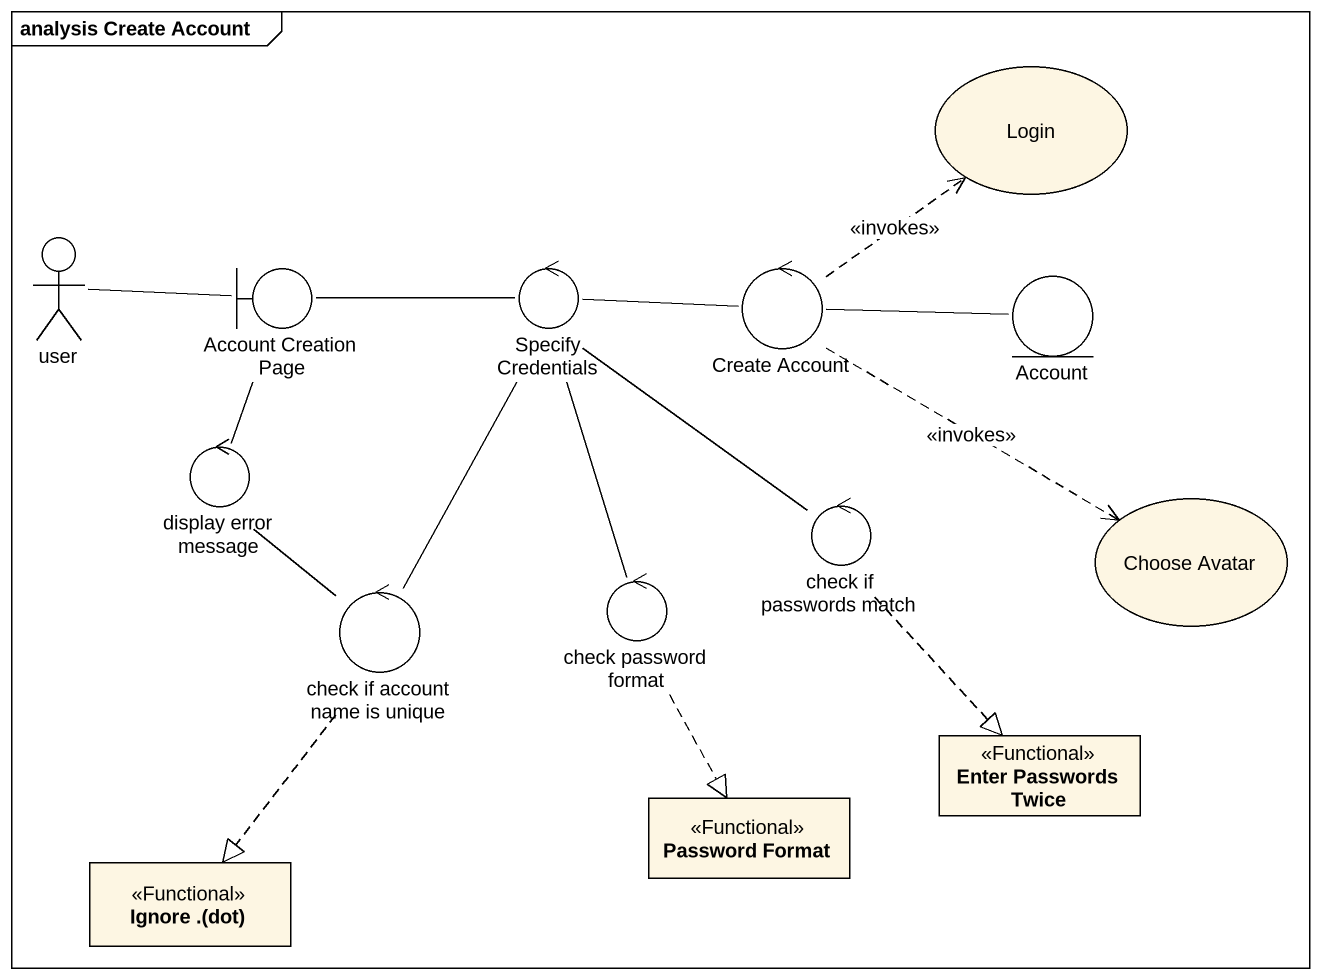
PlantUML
@startuml
mainframe analysis Create Account
allowmixing
hide circle
hide empty members
usecase Login
actor user
boundary "Account Creation Page" as Account_Creation_Page
control "Specify Credentials" as Specify_Credentials
control "Create Account" as Create_Account
entity Account
control "display error message" as display_error_message
control "check if passwords match" as check_if_passwords_match
usecase "Choose Avatar" as Choose_Avatar
control "check if account name is unique" as check_if_account_name_is
control "check password format" as check_password_format
class "Enter Passwords Twice" as Enter_Passwords_Twice <<Functional>>
class "Ignore .(dot)" as Ignore_dot <<Functional>>
class "Password Format" as Password_Format <<Functional>>
user -right- Account_Creation_Page
Account_Creation_Page -right- Specify_Credentials
Specify_Credentials -right- Create_Account
Specify_Credentials -- check_if_passwords_match
Specify_Credentials -- check_if_account_name_is
Specify_Credentials -- check_password_format
Create_Account .up.> Login : <<invokes>>
Create_Account -right- Account
Create_Account .right.> Choose_Avatar : <<invokes>>
display_error_message -up- Account_Creation_Page
check_if_passwords_match ..|> Enter_Passwords_Twice
check_if_account_name_is -up- display_error_message
check_if_account_name_is ..|> Ignore_dot
check_password_format ..|> Password_Format
@enduml
